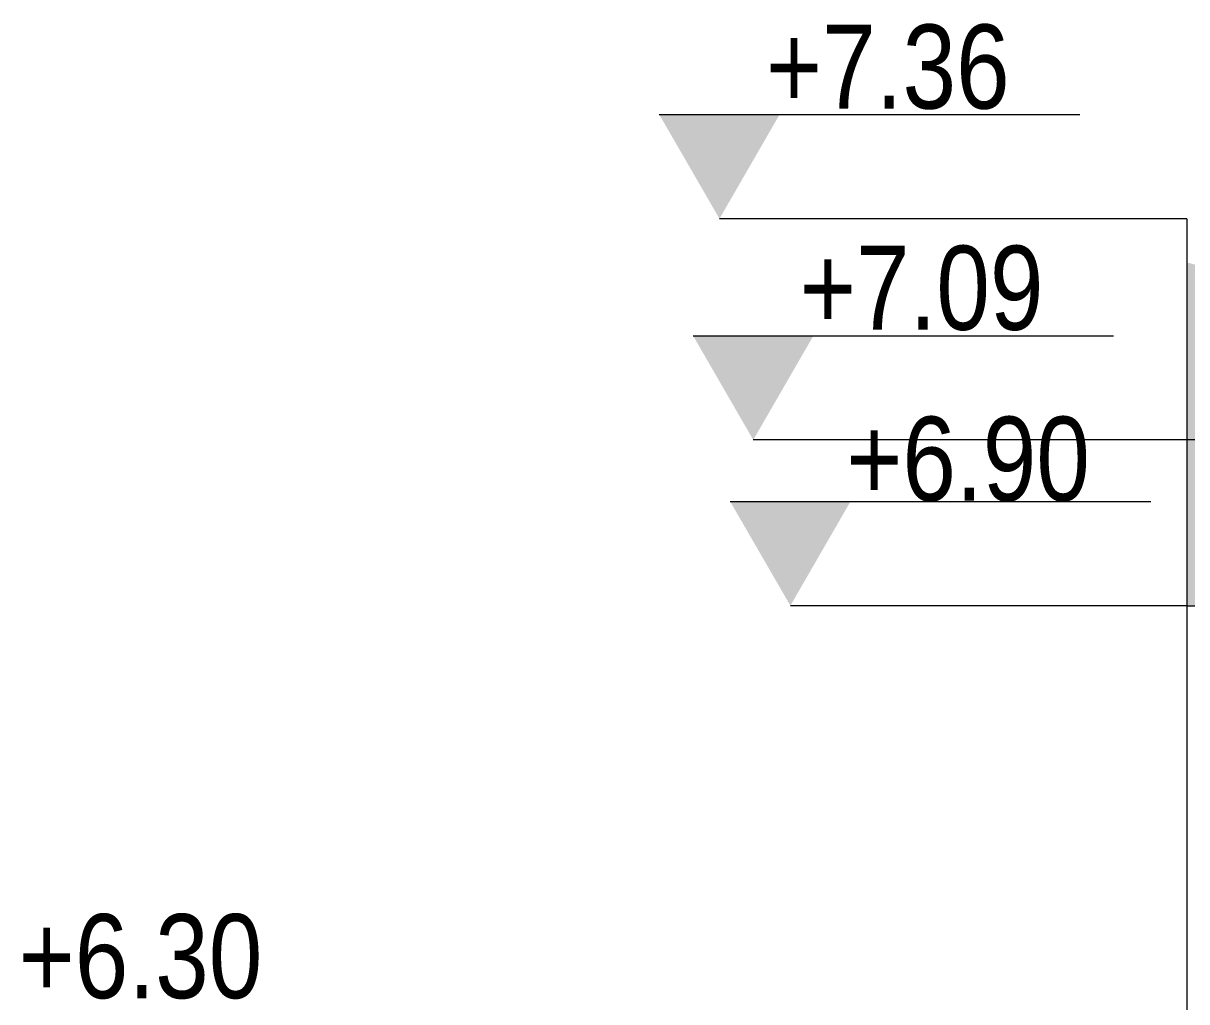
# Model space of a CAD drawing. Header units: centimetres. Extents: x -1987 to 51, y -192 to 807.
# Drawn here: x -867.5 to -729.1, y 642.7 to 759 of the extents above; entities that cross this region are included whole.
import ezdxf

# ---------------------------------------------------------------- set-up
doc = ezdxf.new("R2010")
doc.units = ezdxf.units.CM
for name, color, linetype, lineweight in [('A-ANNO-NOTE', 7, 'Continuous', 9), ('A-GLAZ-CWMG', 7, 'Continuous', 9), ('A-ROOF-FNSH', 7, 'Continuous', 9), ('A-WALL-FNSH', 7, 'Continuous', 9), ('A-WALL-PATT', 7, 'Continuous', 9), ('G-ANNO-DIMS', 7, 'Continuous', 9)]:
    doc.layers.add(name, color=color, linetype=linetype, lineweight=lineweight)
doc.styles.add('Arial Narrow', font='ARIALN.TTF', dxfattribs={"height": 10})

# ---------------------------------------------------------------- blocks, each defined once
blk = doc.blocks.new('Rectangular Mullion - TEC_LAMEL-2372253-1-1')
at = {"layer": 'A-GLAZ-CWMG', "color": 253, "true_color": 0xaaaaaa}
blk.add_line((-729.14, 689.76), (-729.14, 320), dxfattribs=at)
blk = doc.blocks.new('Spot Elevations - ELEVATION_PROJECT-150941-1-1')
at = {"layer": 'A-ANNO-NOTE'}
blk.add_hatch(color=256, dxfattribs=at).paths.add_polyline_path([(-1581.3, 312.39), (-1566.99, 312.39), (-1574.14, 300)])
blk.add_line((-1581.3, 312.39), (-1531.3, 312.39), dxfattribs=at)

msp = doc.modelspace()

# ---------------------------------------------------------------- hatches: boundary and pattern name
at = {"layer": 'A-WALL-PATT', "true_color": 0xc0c0c0}
msp.add_hatch(color=9, dxfattribs=at).paths.add_polyline_path([(-729.14, 689.76), (-724.14, 689.76), (-724.14, 729.2), (-729.14, 730.58), (-729.14, 697.03)])

# ---------------------------------------------------------------- linework, layer by layer
at = {"layer": 'A-ROOF-FNSH'}
msp.add_line((-729.14, 735.77), (-729.14, 730.58), dxfattribs=at)
at = {"layer": 'A-WALL-FNSH'}
for p, q in [((-729.14, 730.58), (-729.14, 689.76)), ((-729.14, 689.76), (-724.14, 689.76))]:
    msp.add_line(p, q, dxfattribs=at)
at = {"layer": 'G-ANNO-DIMS'}
for p, q in [((-755.47, 735.77), (-784.7, 735.77)), ((-729.14, 735.77), (-755.47, 735.77)), ((-744.36, 709.47), (-780.68, 709.47)), ((-709.14, 709.47), (-744.36, 709.47)), ((-768.14, 689.76), (-776.27, 689.76)), ((-729.14, 689.76), (-768.14, 689.76))]:
    msp.add_line(p, q, dxfattribs=at)

# ---------------------------------------------------------------- block references
at = {"layer": 'A-GLAZ-CWMG', "color": 253, "true_color": 0xaaaaaa}
msp.add_blockref('Rectangular Mullion - TEC_LAMEL-2372253-1-1', (0, 0), dxfattribs=at)
at = {"layer": 'G-ANNO-DIMS'}
for p in [(789.44, 435.77), (793.46, 409.47), (797.87, 389.76)]:
    msp.add_blockref('Spot Elevations - ELEVATION_PROJECT-150941-1-1', p, dxfattribs=at)

# ---------------------------------------------------------------- texts
at = {"layer": 'G-ANNO-DIMS', "char_height": 10, "width": 34.7536, "attachment_point": 1, "line_spacing_factor": 0.974696, "style": 'Arial Narrow'}
for s, insert in [('+7.36', (-779.18, 758.86)), ('+7.09', (-775.16, 732.56)), ('+6.90', (-769.64, 712.23)), ('+6.30', (-868.04, 653.09))]:
    msp.add_mtext(s, dxfattribs=dict(at, insert=insert))

doc.saveas('drawing.dxf')
